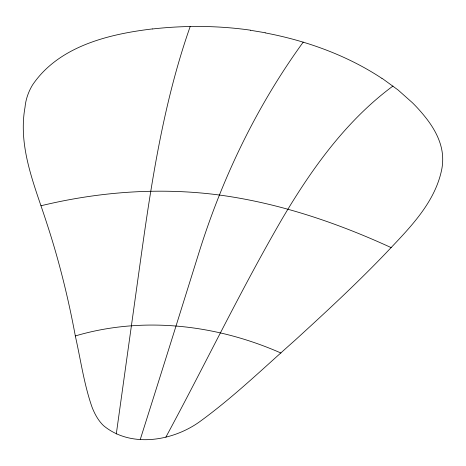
<?xml version="1.0" encoding="UTF-8"?>
<svg xmlns="http://www.w3.org/2000/svg" width="466" height="466" viewBox="0 0 466 466"><rect width="100%" height="100%" fill="white"/><g stroke="black" fill="none" stroke-linecap="round" stroke-linejoin="round"><path stroke-width="0.7" d="M116.29 433.992L139.643 266.808C150.902 185.748 162.896 104.029 190.192 26.515M140.278 439.403C159.984 377.256 179.486 315.051 198.906 252.822C222.34 177.674 256.9 105.852 303.232 42.103M165.873 437.131C205.151 364.511 240.805 289.928 282.332 218.531C311.678 168.873 346.145 120.659 392.984 86.029M75.317 335.951C143.126 315.855 216.795 324.75 280.934 353.024M41.014 205.756C98.681 191.8 158.894 187.256 217.843 194.823C278.033 202.757 336.155 222.369 391.172 247.615M152.446 28.921C108.648 34.117 58.733 46.204 32.538 84.963A73.762 59.59 -4.7 0 0 25.03 107.238C17.72 147.53 34.933 186.144 46.932 223.674C59.036 260.541 68.351 298.269 75.41 336.417C80.717 359.927 84.008 384.054 91.942 406.888C94.575 413.756 98.151 420.431 103.481 425.598C130.585 448.129 172.245 441.22 199.314 421.975C233.204 397.428 263.372 368.198 294.698 340.559C325.851 312.115 356.84 283.45 386.023 252.968C409.072 228.503 435.32 202.891 441.902 168.558A90.305 64.232 -21.1 0 0 442.7 159.821C442.927 143.58 434.708 128.674 424.742 116.401A258.467 183.144 -11.5 0 0 412.346 102.677L398.034 89.955L381.945 78.241M250.586 30.296L265.206 32.748M265.154 32.882A318.901 220.849 -8.8 0 1 381.846 78.34M152.452 28.979A288.471 203.566 -9.5 0 1 250.615 30.197"/></g></svg>
